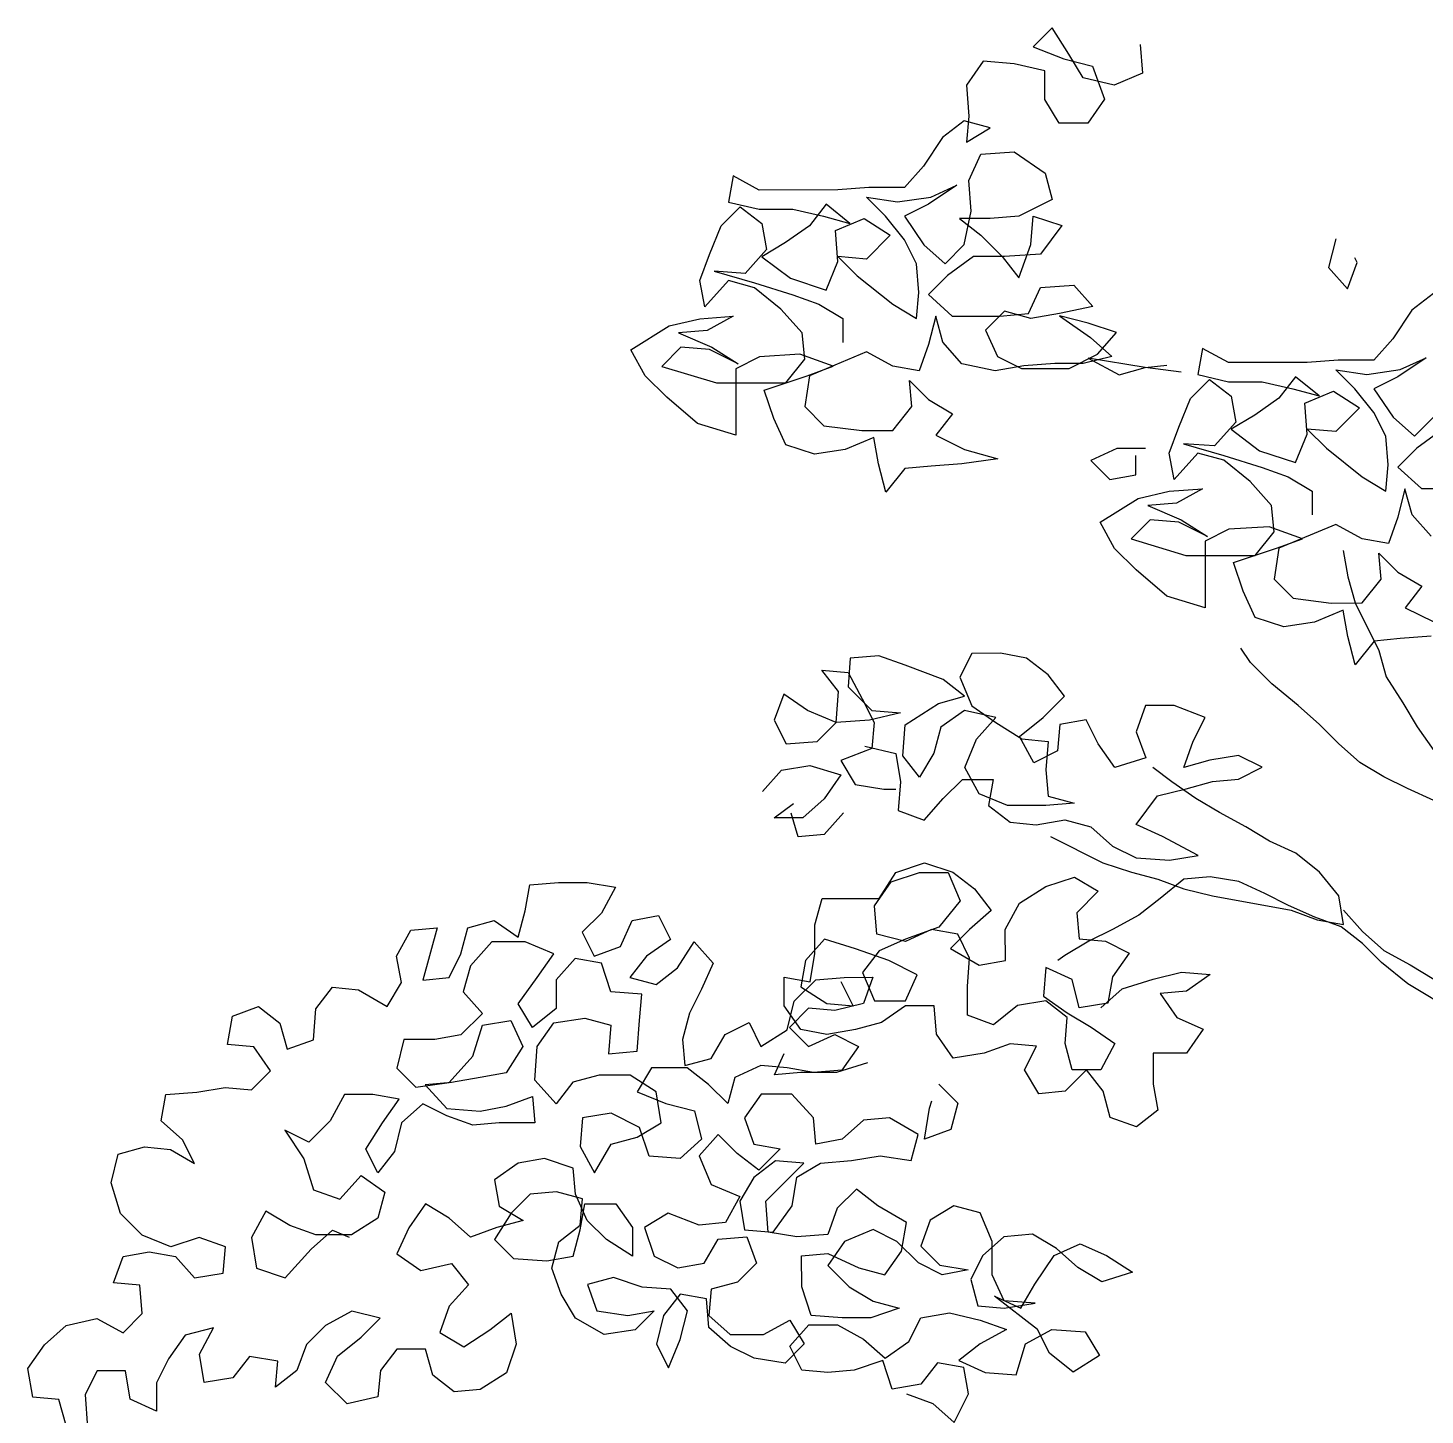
# Model space of a CAD drawing. Header units: metres. Extents: x -0.9 to 19.5, y 0 to 10.1.
# Drawn here: x -0.882 to 0.997, y 7.179 to 9.045 of the extents above; entities that cross this region are included whole.
import ezdxf

# ---------------------------------------------------------------- set-up
doc = ezdxf.new("R2010")
doc.units = ezdxf.units.M
doc.layers.add('ceco.net 89', color=7, linetype='Continuous')

msp = doc.modelspace()

# ---------------------------------------------------------------- linework, layer by layer
at = {"layer": 'ceco.net 89'}
for points in [[(0.6142, 9.0228), (0.6174, 8.9844), (0.579, 8.9683), (0.5374, 8.9779), (0.5181, 9.0099), (0.4957, 9.0451), (0.4701, 9.0195), (0.5117, 9.0035), (0.5501, 8.9939), (0.5662, 8.9491), (0.5438, 8.917), (0.5054, 8.917), (0.4861, 8.949), (0.4861, 8.9875), (0.4445, 8.997), (0.4028, 9.0002), (0.3804, 8.9681), (0.3837, 8.9265), (0.3805, 8.8913), (0.4125, 8.9105), (0.3773, 8.9201), (0.3485, 8.8977), (0.3229, 8.8592), (0.2973, 8.8303), (0.2492, 8.8303), (0.2076, 8.8271), (0.1019, 8.827), (0.0667, 8.8462), (0.0603, 8.8109), (0.1019, 8.8013), (0.1468, 8.8014), (0.1884, 8.7918), (0.2237, 8.7822), (0.1916, 8.8078), (0.1692, 8.779), (0.1372, 8.7565), (0.1052, 8.7373), (0.1437, 8.7085), (0.1917, 8.6925), (0.2077, 8.731), (0.2045, 8.7726), (0.2429, 8.7887), (0.2781, 8.7663), (0.2461, 8.7342), (0.2077, 8.7374), (0.2333, 8.7118), (0.2814, 8.6734), (0.3135, 8.6542), (0.3166, 8.6894), (0.3134, 8.7279), (0.2973, 8.7599), (0.2717, 8.7919), (0.246, 8.8175), (0.2877, 8.8111), (0.3325, 8.8176), (0.3677, 8.8336), (0.3293, 8.808), (0.2973, 8.7919), (0.323, 8.7535), (0.3518, 8.7279), (0.3774, 8.7536), (0.387, 8.7984), (0.3837, 8.84), (0.3997, 8.8753), (0.4446, 8.8785), (0.4862, 8.8497), (0.4959, 8.8145), (0.451, 8.7921), (0.4126, 8.7888), (0.371, 8.7888), (0.3998, 8.7664), (0.4287, 8.7376), (0.4511, 8.7088), (0.4671, 8.7536), (0.4703, 8.7921), (0.5087, 8.7793), (0.4799, 8.7408), (0.4319, 8.7376), (0.3902, 8.7376), (0.355, 8.7119), (0.3294, 8.6863), (0.3615, 8.6575), (0.4255, 8.6575), (0.464, 8.6608), (0.48, 8.696), (0.5248, 8.6992), (0.5504, 8.6704), (0.5056, 8.6608), (0.4672, 8.6544), (0.4319, 8.6639), (0.4063, 8.6383), (0.4224, 8.6031), (0.4544, 8.5871), (0.5185, 8.5871), (0.5569, 8.6064), (0.5825, 8.6352), (0.5441, 8.648), (0.5056, 8.6576), (0.5473, 8.6288), (0.5761, 8.6032), (0.5377, 8.5936), (0.4993, 8.5935), (0.4576, 8.5903), (0.4192, 8.5839), (0.3744, 8.5934), (0.3487, 8.6222), (0.3391, 8.6574), (0.3295, 8.619), (0.3167, 8.5838), (0.2815, 8.5901), (0.2462, 8.6093), (0.1694, 8.5772), (0.163, 8.5356), (0.1887, 8.51), (0.2399, 8.5036), (0.2816, 8.5037), (0.3072, 8.5357), (0.3039, 8.5709), (0.3296, 8.5453), (0.3616, 8.5261), (0.3392, 8.4973), (0.3777, 8.4781), (0.4225, 8.4654), (0.3745, 8.4589), (0.3329, 8.4557), (0.2976, 8.4524), (0.272, 8.4204), (0.2624, 8.4588), (0.256, 8.494), (0.2175, 8.478), (0.1759, 8.4715), (0.1375, 8.4843), (0.1214, 8.5195), (0.1086, 8.5579), (0.1662, 8.5772), (0.2014, 8.5901), (0.1566, 8.606), (0.1021, 8.6028), (0.0701, 8.5867), (0.0702, 8.4971), (0.0189, 8.513), (-0.0227, 8.5482), (-0.0516, 8.577), (-0.0708, 8.6122), (-0.0196, 8.6443), (0.022, 8.6539), (0.0668, 8.6572), (0.0316, 8.6379), (-0.0068, 8.6347), (0.0381, 8.6155), (0.0733, 8.5931), (0.0349, 8.6123), (-0.0036, 8.6155), (-0.0292, 8.5898), (0.0445, 8.5675), (0.1374, 8.5676), (0.163, 8.5996), (0.1597, 8.6349), (0.1309, 8.6669), (0.0956, 8.6956), (0.0604, 8.7052), (0.0284, 8.67), (0.022, 8.7052), (0.0347, 8.7404), (0.0507, 8.7789), (0.0763, 8.8045), (0.1052, 8.7821), (0.1116, 8.7469), (0.0828, 8.7149), (0.0412, 8.718), (0.0956, 8.7021), (0.1469, 8.6861), (0.1821, 8.6733), (0.2142, 8.6541), (0.2142, 8.6221)], [(0.8772, 8.7614), (0.8676, 8.723), (0.8932, 8.6942), (0.906, 8.7294), (0.9028, 8.7358)], [(1.0086, 8.6879), (0.9797, 8.6655), (0.9542, 8.627), (0.9286, 8.5982), (0.8805, 8.5981), (0.8389, 8.5949), (0.7332, 8.5948), (0.698, 8.614), (0.6916, 8.5787), (0.7332, 8.5692), (0.7781, 8.5692), (0.8197, 8.5596), (0.8549, 8.55), (0.8229, 8.5756), (0.8005, 8.5468), (0.7685, 8.5243), (0.7365, 8.5051), (0.7749, 8.4763), (0.823, 8.4603), (0.839, 8.4988), (0.8357, 8.5404), (0.8742, 8.5565), (0.9094, 8.5341), (0.8774, 8.502), (0.839, 8.5052), (0.8646, 8.4796), (0.9127, 8.4412), (0.9447, 8.422), (0.9479, 8.4573), (0.9447, 8.4957), (0.9286, 8.5277), (0.903, 8.5597), (0.8773, 8.5853), (0.919, 8.5789), (0.9638, 8.5854), (0.999, 8.6014), (0.9606, 8.5758), (0.9286, 8.5597), (0.9543, 8.5213), (0.9831, 8.4957), (1.0087, 8.5214)], [(0.6692, 8.5819), (0.6211, 8.5883), (0.5442, 8.601), (0.5859, 8.5786), (0.6211, 8.5883), (0.6499, 8.5915)], [(1.0058, 8.2267), (0.9641, 8.2235), (0.9289, 8.2202), (0.9033, 8.1882), (0.8937, 8.2266), (0.8872, 8.2618), (0.8488, 8.2458), (0.8072, 8.2393), (0.7687, 8.2521), (0.7527, 8.2873), (0.7399, 8.3258), (0.7975, 8.345), (0.8327, 8.3579), (0.7879, 8.3738), (0.7334, 8.3706), (0.7014, 8.3545), (0.7015, 8.2649), (0.6502, 8.2808), (0.6086, 8.316), (0.5797, 8.3448), (0.5605, 8.38), (0.6117, 8.4121), (0.6533, 8.4218), (0.6981, 8.425), (0.6629, 8.4057), (0.6245, 8.4025), (0.6693, 8.3833), (0.7046, 8.3609), (0.6661, 8.3801), (0.6277, 8.3833), (0.6021, 8.3577), (0.6758, 8.3353), (0.7687, 8.3354), (0.7943, 8.3674), (0.791, 8.4027), (0.7622, 8.4347), (0.7269, 8.4635), (0.6917, 8.473), (0.6597, 8.4378), (0.6532, 8.473), (0.666, 8.5082), (0.682, 8.5467), (0.7076, 8.5723), (0.7364, 8.5499), (0.7429, 8.5147), (0.7141, 8.4827), (0.6725, 8.4858), (0.7269, 8.4699), (0.7782, 8.4539), (0.8134, 8.4411), (0.8455, 8.4219), (0.8455, 8.3899)], [(1.0215, 8.5054), (0.9863, 8.4797), (0.9607, 8.4541), (0.9928, 8.4253), (1.0568, 8.4253)], [(0.6212, 8.4794), (0.5828, 8.4793), (0.5476, 8.4633), (0.5732, 8.4377), (0.6084, 8.4441), (0.6084, 8.4698)], [(1.0056, 8.3612), (0.98, 8.39), (0.9704, 8.4252), (0.9608, 8.3868), (0.948, 8.3516), (0.9128, 8.3579), (0.8775, 8.3771), (0.8007, 8.345), (0.7943, 8.3034), (0.82, 8.2778), (0.8712, 8.2714), (0.9129, 8.2715), (0.9384, 8.3035), (0.9352, 8.3387), (0.9609, 8.3131), (0.9929, 8.294), (0.9705, 8.2651), (1.009, 8.2459)], [(0.8872, 8.3419), (0.8936, 8.3067), (0.9032, 8.2715), (0.9353, 8.2074), (0.945, 8.1722), (0.9674, 8.137), (0.9867, 8.105), (1.0091, 8.073)], [(0.2437, 8.0787), (0.2853, 8.0691), (0.2917, 8.0307), (0.2886, 7.9923), (0.3238, 7.9795), (0.3494, 8.0083), (0.375, 8.034), (0.4166, 8.034), (0.4103, 7.9988), (0.4391, 7.9764), (0.4744, 7.9732), (0.5128, 7.9796), (0.548, 7.9701), (0.5769, 7.9445), (0.6089, 7.9285), (0.6538, 7.9253), (0.6922, 7.9318), (0.6441, 7.9574), (0.6089, 7.9733), (0.6377, 8.0118), (0.6761, 8.0214), (0.7113, 8.0311), (0.7465, 8.0343), (0.7785, 8.0504), (0.7465, 8.0663), (0.7081, 8.0599), (0.6729, 8.0503), (0.6856, 8.0855), (0.7016, 8.1175), (0.66, 8.1335), (0.6215, 8.1335), (0.6088, 8.0982), (0.6216, 8.063), (0.58, 8.0502), (0.5575, 8.0822), (0.5415, 8.1142), (0.5063, 8.1078), (0.5031, 8.0725), (0.4711, 8.0565), (0.4518, 8.0917), (0.4838, 8.1173), (0.5126, 8.1462), (0.4902, 8.175), (0.4613, 8.1974), (0.4261, 8.2038), (0.3877, 8.2037), (0.3717, 8.1717), (0.3877, 8.1333), (0.4198, 8.1109), (0.455, 8.0885), (0.4903, 8.0853), (0.4871, 8.0469), (0.4903, 8.0117), (0.5256, 8.0021), (0.4871, 7.9988), (0.4359, 7.9988), (0.3975, 8.0148), (0.3782, 8.05), (0.3942, 8.0884), (0.4198, 8.1173), (0.3781, 8.1269), (0.3461, 8.1044), (0.3365, 8.0692), (0.3174, 8.0371), (0.2949, 8.0659), (0.2981, 8.1076), (0.3429, 8.1364), (0.3781, 8.1461), (0.3493, 8.1685), (0.298, 8.1876), (0.2628, 8.2004), (0.2243, 8.1972), (0.2212, 8.1587), (0.2532, 8.1267), (0.2917, 8.1236), (0.25, 8.1139), (0.2052, 8.1107), (0.1668, 8.1267), (0.1347, 8.149), (0.1219, 8.1138), (0.138, 8.0818), (0.1796, 8.085), (0.2052, 8.1107), (0.2084, 8.1523), (0.1859, 8.1811), (0.2212, 8.178), (0.2404, 8.1427), (0.2564, 8.1107), (0.2533, 8.0755), (0.2117, 8.0594), (0.2309, 8.0274), (0.2693, 8.0211), (0.2853, 8.0211)], [(1.2337, 7.66), (1.2112, 7.6888), (1.1984, 7.7241), (1.1792, 7.7561), (1.1567, 7.7881), (1.1375, 7.8201), (1.0893, 7.9161), (1.0637, 7.9545), (1.0444, 7.9865), (1.0092, 8.0057), (0.9739, 8.0217), (0.9419, 8.0377), (0.9098, 8.0569), (0.881, 8.0825), (0.8554, 8.1081), (0.8265, 8.1337), (0.7912, 8.1625), (0.7624, 8.1913), (0.7496, 8.2105)], [(0.106, 8.0177), (0.1316, 8.0466), (0.17, 8.053), (0.2117, 8.0402), (0.1893, 8.0082), (0.1605, 7.9825), (0.122, 7.9825), (0.1477, 8.0017)], [(0.4936, 7.9572), (0.5641, 7.922), (0.6025, 7.9093), (0.6378, 7.8997), (0.673, 7.8869), (0.7114, 7.8773), (0.8171, 7.8582), (0.8524, 7.8454), (0.8876, 7.8391), (0.8812, 7.8775), (0.8555, 7.9095), (0.8235, 7.9351), (0.7882, 7.9511), (0.7562, 7.9703), (0.7209, 7.9894), (0.6889, 8.0086), (0.6569, 8.031), (0.6312, 8.0502)], [(0.2149, 7.989), (0.1893, 7.9601), (0.1541, 7.9569), (0.1445, 7.9889)], [(0.5611, 7.7267), (0.5899, 7.7523), (0.6315, 7.7652), (0.6699, 7.7748), (0.7083, 7.7717), (0.6763, 7.7492), (0.6411, 7.746), (0.6636, 7.714), (0.6988, 7.698), (0.6764, 7.6659), (0.6316, 7.6659), (0.6316, 7.6243), (0.638, 7.589), (0.6092, 7.5666), (0.574, 7.5794), (0.5644, 7.6146), (0.5419, 7.6434), (0.5131, 7.6145), (0.4779, 7.6113), (0.4586, 7.6433), (0.4746, 7.6754), (0.4394, 7.6785), (0.4042, 7.6657), (0.3625, 7.6592), (0.3401, 7.6912), (0.3369, 7.7297), (0.2984, 7.7296), (0.2664, 7.7072), (0.2312, 7.6976), (0.1928, 7.6911), (0.1575, 7.6975), (0.1351, 7.7295), (0.1351, 7.7679), (0.1703, 7.7616), (0.1767, 7.8), (0.1766, 7.8384), (0.1862, 7.8737), (0.2631, 7.8737), (0.2855, 7.909), (0.3239, 7.9218), (0.3623, 7.9091), (0.3912, 7.8867), (0.4136, 7.8579), (0.3848, 7.8322), (0.3592, 7.8066), (0.3977, 7.7842), (0.4329, 7.7906), (0.4328, 7.8323), (0.452, 7.8675), (0.4872, 7.8899), (0.5257, 7.9028), (0.5577, 7.8836), (0.5289, 7.8548), (0.5321, 7.8195), (0.5674, 7.8164), (0.5994, 7.8004), (0.577, 7.7683), (0.5707, 7.7331), (0.5322, 7.7267), (0.5226, 7.7651), (0.4873, 7.7811), (0.4842, 7.7426), (0.5162, 7.7202), (0.5483, 7.701), (0.5803, 7.6787), (0.5611, 7.6434), (0.5227, 7.6434), (0.5131, 7.6786), (0.5162, 7.7138), (0.4874, 7.7362), (0.449, 7.7298), (0.417, 7.7041), (0.3817, 7.7169), (0.3817, 7.7553), (0.3848, 7.7938), (0.3688, 7.8258), (0.3336, 7.8322), (0.2983, 7.8161), (0.2599, 7.8257), (0.2567, 7.8641), (0.2791, 7.8962), (0.3175, 7.909), (0.3559, 7.909), (0.372, 7.8706), (0.3432, 7.8354), (0.2983, 7.8193), (0.2631, 7.8033), (0.2407, 7.7744), (0.2568, 7.736), (0.2984, 7.736), (0.3144, 7.7713), (0.276, 7.7905), (0.2311, 7.8064), (0.1895, 7.8192), (0.1639, 7.7904), (0.1575, 7.7551), (0.1927, 7.7327), (0.228, 7.7296), (0.2119, 7.7616)], [(-0.8306, 7.1648), (-0.8402, 7.2), (-0.8755, 7.2032), (-0.8819, 7.2416), (-0.8595, 7.2736), (-0.8307, 7.2993), (-0.7891, 7.3089), (-0.7539, 7.2897), (-0.7283, 7.3154), (-0.7315, 7.3538), (-0.7667, 7.357), (-0.7539, 7.3922), (-0.7187, 7.3987), (-0.6835, 7.3923), (-0.6578, 7.3635), (-0.6194, 7.3699), (-0.6162, 7.4052), (-0.6515, 7.4179), (-0.6899, 7.4051), (-0.7284, 7.4211), (-0.7572, 7.4499), (-0.7701, 7.4915), (-0.7605, 7.5299), (-0.7253, 7.5396), (-0.69, 7.5364), (-0.658, 7.5172), (-0.674, 7.5492), (-0.7029, 7.5748), (-0.6965, 7.6101), (-0.6549, 7.6133), (-0.6164, 7.6198), (-0.5812, 7.6166), (-0.5556, 7.6422), (-0.5781, 7.6742), (-0.6133, 7.6774), (-0.6069, 7.7158), (-0.5717, 7.7287), (-0.5429, 7.7063), (-0.5332, 7.6711), (-0.498, 7.6839), (-0.4948, 7.7256), (-0.4724, 7.7544), (-0.4372, 7.7512), (-0.3988, 7.7288), (-0.3796, 7.7609), (-0.386, 7.7961), (-0.3668, 7.8314), (-0.3316, 7.8346), (-0.3507, 7.7641), (-0.3155, 7.7674), (-0.2995, 7.7994), (-0.29, 7.8346), (-0.2547, 7.8443), (-0.2227, 7.8219), (-0.2131, 7.8571), (-0.2067, 7.8924), (-0.1683, 7.8956), (-0.1299, 7.8956), (-0.0914, 7.8893), (-0.1106, 7.854), (-0.1362, 7.8284), (-0.1202, 7.7964), (-0.085, 7.8092), (-0.069, 7.8444), (-0.0338, 7.8509), (-0.0177, 7.8189), (-0.0497, 7.7964), (-0.0721, 7.7676), (-0.0369, 7.758), (-0.0081, 7.7804), (0.0143, 7.8157), (0.04, 7.7869), (0.024, 7.7517), (0.008, 7.7196), (-0.0016, 7.6844), (0.0017, 7.6491), (0.0369, 7.6588), (0.0561, 7.6908), (0.0881, 7.7069), (0.1041, 7.6749), (0.1393, 7.6973), (0.1489, 7.7358), (0.1777, 7.7646), (0.2161, 7.7678), (0.2546, 7.7679), (0.2418, 7.7326), (0.2034, 7.723), (0.1681, 7.7262), (0.1425, 7.7005), (0.1682, 7.6749), (0.2034, 7.691), (0.2354, 7.675), (0.213, 7.6429), (0.1746, 7.6397), (0.1394, 7.6461), (0.1041, 7.6492), (0.0689, 7.6332), (0.0594, 7.598), (0.0337, 7.6236), (0.0049, 7.6459), (-0.0432, 7.6459), (-0.0624, 7.6139), (-0.0239, 7.5979), (0.0145, 7.5883), (0.0242, 7.5499), (-0.0046, 7.5242), (-0.0463, 7.5274), (-0.0591, 7.5658), (-0.0976, 7.585), (-0.136, 7.5786), (-0.1392, 7.5401), (-0.1199, 7.5049), (-0.0975, 7.5434), (-0.0623, 7.553), (-0.0303, 7.5722), (-0.0367, 7.6139), (-0.072, 7.6363), (-0.1136, 7.6362), (-0.1488, 7.6266), (-0.1712, 7.5977), (-0.2001, 7.6297), (-0.1969, 7.6746), (-0.1745, 7.7066), (-0.1329, 7.7131), (-0.0977, 7.7035), (-0.1008, 7.6651), (-0.0624, 7.6683), (-0.0592, 7.7099), (-0.0561, 7.7452), (-0.0977, 7.7483), (-0.1106, 7.7868), (-0.1458, 7.7931), (-0.1714, 7.7643), (-0.1714, 7.7258), (-0.2034, 7.7002), (-0.2226, 7.7322), (-0.197, 7.7675), (-0.1746, 7.7995), (-0.2131, 7.8155), (-0.2579, 7.8154), (-0.2867, 7.7834), (-0.2963, 7.7482), (-0.2706, 7.7194), (-0.2994, 7.6905), (-0.3347, 7.6841), (-0.3763, 7.684), (-0.3859, 7.6456), (-0.3602, 7.62), (-0.3154, 7.6264), (-0.2834, 7.6617), (-0.2706, 7.7033), (-0.2322, 7.7098), (-0.2161, 7.6746), (-0.2385, 7.6393), (-0.2738, 7.6329), (-0.3122, 7.6264), (-0.3474, 7.6232), (-0.3186, 7.5912), (-0.2737, 7.588), (-0.2385, 7.5945), (-0.2033, 7.6073), (-0.2, 7.5721), (-0.2481, 7.572), (-0.2833, 7.5688), (-0.3185, 7.5816), (-0.3506, 7.5976), (-0.3794, 7.5719), (-0.389, 7.5335), (-0.4114, 7.5046), (-0.4274, 7.5367), (-0.405, 7.5719), (-0.3826, 7.604), (-0.4179, 7.6103), (-0.4563, 7.6103), (-0.4755, 7.575), (-0.5043, 7.5462), (-0.5363, 7.5622), (-0.5107, 7.5238), (-0.4978, 7.4821), (-0.4626, 7.4694), (-0.4338, 7.5014), (-0.4017, 7.479), (-0.4113, 7.4438), (-0.4465, 7.4213), (-0.4946, 7.4213), (-0.5298, 7.4341), (-0.5618, 7.4533), (-0.581, 7.418), (-0.5746, 7.3764), (-0.5361, 7.3636), (-0.5009, 7.4021), (-0.4721, 7.4277), (-0.4497, 7.4181)], [(1.0383, 7.7207), (0.9742, 7.7591), (0.9389, 7.7879), (0.9133, 7.8135), (0.8844, 7.8359), (0.8492, 7.8486), (0.8139, 7.8646), (0.7819, 7.8806), (0.7467, 7.8966), (0.7082, 7.903), (0.673, 7.8997), (0.641, 7.8741), (0.6122, 7.8516), (0.577, 7.8324), (0.545, 7.8163), (0.5129, 7.7971), (0.5033, 7.7907)], [(0.8876, 7.8583), (0.9133, 7.8295), (0.9421, 7.8039), (0.9774, 7.7847), (1.0094, 7.7655), (1.0414, 7.7495), (1.0767, 7.7336), (1.1408, 7.7016), (1.176, 7.6824), (1.2465, 7.6376), (1.2529, 7.6312)], [(0.2473, 7.6527), (0.2056, 7.6399), (0.1576, 7.6398), (0.1224, 7.6366), (0.1351, 7.6654)], [(0.3434, 7.624), (0.369, 7.5984), (0.3594, 7.5632), (0.3242, 7.5503), (0.3306, 7.592), (0.3338, 7.6016)], [(0.2999, 7.2074), (0.3352, 7.1947), (0.364, 7.1691), (0.3832, 7.2075), (0.3768, 7.2427), (0.3415, 7.2491), (0.3191, 7.2203), (0.2807, 7.2138), (0.2678, 7.2522), (0.2294, 7.2394), (0.1942, 7.2362), (0.159, 7.2393), (0.1429, 7.2714), (0.1685, 7.3002), (0.207, 7.3002), (0.2422, 7.2811), (0.271, 7.2555), (0.3031, 7.2779), (0.319, 7.3099), (0.3575, 7.3164), (0.3991, 7.3068), (0.4344, 7.294), (0.3991, 7.2748), (0.3703, 7.2523), (0.4056, 7.2364), (0.4472, 7.2332), (0.46, 7.2748), (0.4952, 7.2941), (0.54, 7.2909), (0.5593, 7.2589), (0.5241, 7.2365), (0.492, 7.2621), (0.476, 7.2941), (0.4183, 7.3389), (0.4535, 7.3229), (0.4727, 7.3549), (0.4983, 7.3934), (0.5335, 7.4094), (0.5688, 7.3934), (0.604, 7.3711), (0.5624, 7.3582), (0.5304, 7.3774), (0.5015, 7.403), (0.4695, 7.4222), (0.431, 7.4189), (0.4022, 7.3933), (0.3862, 7.3613), (0.3959, 7.326), (0.4311, 7.3229), (0.4728, 7.3293), (0.4311, 7.3325), (0.4151, 7.3677), (0.415, 7.4125), (0.399, 7.4509), (0.3637, 7.4605), (0.3317, 7.4413), (0.319, 7.406), (0.3446, 7.3804), (0.383, 7.3741), (0.3478, 7.3676), (0.3158, 7.3836), (0.2869, 7.4124), (0.2549, 7.4284), (0.2165, 7.4123), (0.1941, 7.3803), (0.2229, 7.3515), (0.255, 7.3323), (0.2902, 7.3227), (0.2518, 7.3099), (0.2134, 7.3098), (0.1717, 7.313), (0.1589, 7.3514), (0.1588, 7.3931), (0.1941, 7.3963), (0.2357, 7.3771), (0.2709, 7.3676), (0.2933, 7.3996), (0.2997, 7.438), (0.2613, 7.4604), (0.2324, 7.4828), (0.2068, 7.4572), (0.194, 7.4219), (0.1524, 7.4187), (0.114, 7.4251), (0.1107, 7.4667), (0.1619, 7.518), (0.1235, 7.5211), (0.0947, 7.4987), (0.0755, 7.4667), (0.0819, 7.4282), (0.1204, 7.4251), (0.146, 7.4603), (0.1523, 7.4988), (0.1843, 7.518), (0.226, 7.5212), (0.2644, 7.5277), (0.306, 7.5213), (0.3156, 7.5566), (0.2772, 7.5789), (0.2419, 7.5757), (0.2131, 7.5501), (0.1779, 7.5436), (0.1747, 7.5788), (0.1458, 7.6108), (0.1042, 7.6108), (0.0818, 7.5788), (0.0946, 7.5435), (0.1299, 7.5372), (0.1011, 7.5083), (0.0722, 7.5307), (0.0466, 7.5563), (0.021, 7.5275), (0.037, 7.489), (0.0755, 7.4731), (0.0563, 7.4378), (0.0211, 7.4346), (-0.0206, 7.4506), (-0.0526, 7.4313), (-0.0397, 7.3929), (-0.0077, 7.3769), (0.0275, 7.3833), (0.0467, 7.4154), (0.0851, 7.4186), (0.098, 7.3834), (0.0724, 7.3578), (0.0372, 7.3481), (0.034, 7.3129), (0.0628, 7.2873), (0.1077, 7.2873), (0.1429, 7.3066), (0.1621, 7.2746), (0.1365, 7.2489), (0.0949, 7.2553), (0.0629, 7.2713), (0.034, 7.2969), (0.0308, 7.3353), (-0.0045, 7.3417), (-0.0269, 7.3128), (-0.0364, 7.2744), (-0.0204, 7.2424), (-0.0044, 7.2808), (0.0052, 7.3193), (-0.0173, 7.3481), (-0.0557, 7.3512), (-0.0942, 7.364), (-0.1294, 7.3544), (-0.1165, 7.3192), (-0.0749, 7.3128), (-0.0397, 7.3192), (-0.0653, 7.2936), (-0.1069, 7.2871), (-0.1454, 7.3095), (-0.1646, 7.3415), (-0.1774, 7.3767), (-0.1679, 7.412), (-0.1391, 7.4344), (-0.1359, 7.4697), (-0.1711, 7.4792), (-0.2064, 7.476), (-0.232, 7.4504), (-0.2543, 7.4151), (-0.2287, 7.3895), (-0.1839, 7.3864), (-0.1486, 7.3928), (-0.1391, 7.428), (-0.1327, 7.4633), (-0.091, 7.4633), (-0.0686, 7.4313), (-0.0686, 7.3929), (-0.1038, 7.4152), (-0.1295, 7.4408), (-0.1455, 7.4761), (-0.1487, 7.5113), (-0.1872, 7.5241), (-0.2224, 7.5176), (-0.2544, 7.4952), (-0.248, 7.46), (-0.2159, 7.4408), (-0.2512, 7.4311), (-0.2864, 7.4183), (-0.3152, 7.4439), (-0.3473, 7.4631), (-0.3697, 7.431), (-0.3856, 7.3958), (-0.3536, 7.3734), (-0.312, 7.383), (-0.2895, 7.3542), (-0.3151, 7.3254), (-0.3279, 7.2901), (-0.2958, 7.2709), (-0.2606, 7.2934), (-0.2318, 7.3158), (-0.2254, 7.2742), (-0.2382, 7.2358), (-0.2734, 7.2133), (-0.3086, 7.2101), (-0.3374, 7.2325), (-0.3471, 7.2677), (-0.3855, 7.2677), (-0.4079, 7.2388), (-0.4111, 7.2036), (-0.4527, 7.1939), (-0.4816, 7.2227), (-0.4656, 7.258), (-0.4336, 7.2836), (-0.408, 7.3093), (-0.4464, 7.3189), (-0.4816, 7.2996), (-0.5072, 7.274), (-0.52, 7.2387), (-0.5488, 7.2163), (-0.5456, 7.2515), (-0.5841, 7.2579), (-0.6065, 7.229), (-0.6449, 7.2226), (-0.6513, 7.261), (-0.6322, 7.2963), (-0.6706, 7.2866), (-0.693, 7.2546), (-0.709, 7.2225), (-0.7089, 7.1841), (-0.7442, 7.2001), (-0.7506, 7.2385), (-0.789, 7.2385), (-0.805, 7.2064), (-0.8018, 7.1616)]]:
    msp.add_lwpolyline(points, dxfattribs=at)

doc.saveas('drawing.dxf')
